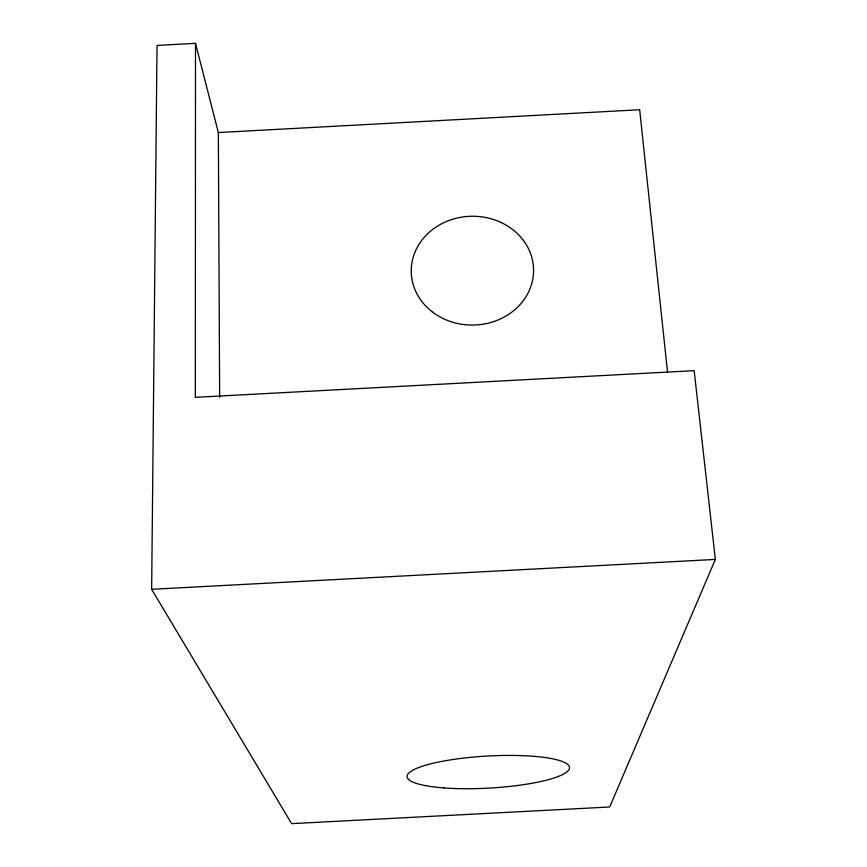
<?xml version="1.0" encoding="UTF-8"?>
<svg xmlns="http://www.w3.org/2000/svg" width="867" height="867" viewBox="0 0 867 867"><rect width="100%" height="100%" fill="white"/><g stroke="black" fill="none" stroke-linecap="round" stroke-linejoin="round"><path stroke-width="1.3" d="M195.508 43.35L195.335 397.335L694.164 370.653L715.351 559.421L609.707 806.982L291.637 823.65L151.649 589.3L157.025 45.442L195.508 43.35L218.343 132.553L219.654 397.292M218.343 132.553L639.673 109.741L667.514 371.997M151.649 589.3L715.351 559.421M432.221 311.827A61.167 54.404 -1 0 0 532.436 280.908A61.167 54.404 -1 0 0 452.563 219.275A61.167 54.404 -1 0 0 432.221 311.827M443.969 787.919A81.346 16.05 -3.2 0 0 569.424 768.52A81.346 16.05 -3.2 0 0 451.555 759.709A81.346 16.05 -3.2 0 0 443.969 787.919"/></g></svg>
